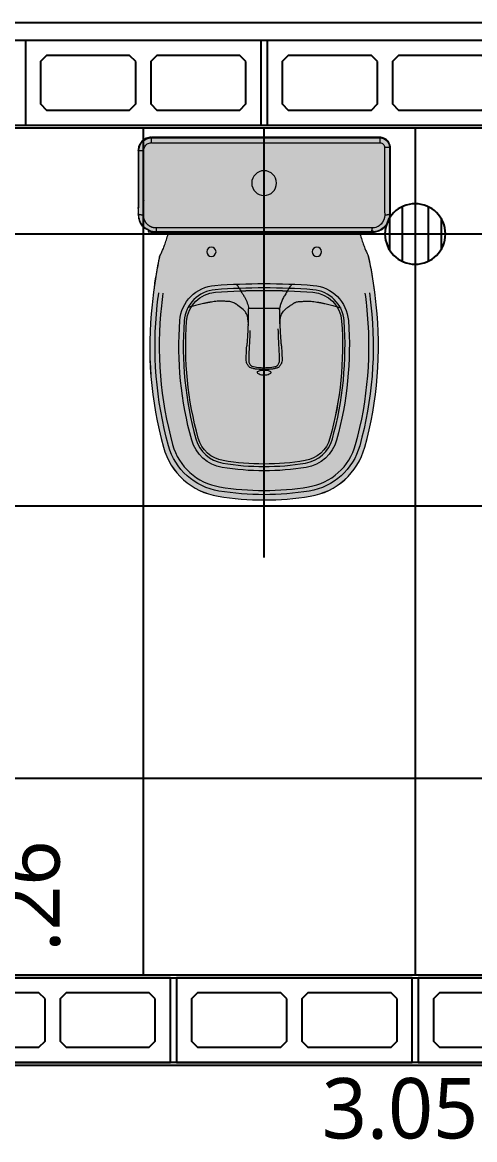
# Model space of a CAD drawing. Header units: millimetres. Extents: x -16.5 to 79.8, y -29.3 to 65.7.
# Drawn here: x 14.525 to 15.273, y -5.948 to -4.1 of the extents above; entities that cross this region are included whole.
import ezdxf

# ---------------------------------------------------------------- set-up
doc = ezdxf.new("R2010")
doc.units = ezdxf.units.MM
doc.header["$LTSCALE"] = 20
doc.linetypes.add('HIDDEN', pattern=[0.375, 0.25, -0.125])
for name, color, linetype in [('ARQ-STA - COTAS_ALVENARIA', 1, 'Continuous'), ('ARQ-STA - MOBILIÁRIO_GERAL', 251, 'Continuous'), ('ARQ-STA - PISOS_APARTAMENTOS - BANHEIROS', 8, 'Continuous'), ('ARQ-STA - REVESTIMENTOS', 4, 'Continuous'), ('ESTRUTURA - ARQ-STA - ALVENARIA_ESTRUTURAL', 5, 'Continuous'), ('ESTRUTURA - ARQ-STA - BLOCOS_ESTRUTURAIS', 250, 'Continuous'), ('HIDRÁULICA - ARQ-STA - HIDRÁULICA', 150, 'Continuous')]:
    doc.layers.add(name, color=color, linetype=linetype)
doc.styles.add('COTAS', font='segoeuil.ttf')

# ---------------------------------------------------------------- blocks, each defined once
blk = doc.blocks.new('MS - L1A - PRE - TOB - TIPO_1_AO_16 - MOBILIÁRIO - LAYOUT_GERAL')
at = {"layer": 'ARQ-STA - MOBILIÁRIO_GERAL'}
h = blk.add_hatch(color=255, dxfattribs=at)
h.dxf.hatch_style = 1
h.paths.add_polyline_path([(3335.310081600969, 1266.79398824152), (3335.310081600969, 1266.904505723197, 0.414213562370685), (3335.29333897806, 1266.921248346105), (3334.915321983288, 1266.921248346105, 0.4142135623729194), (3334.893316005736, 1266.899242368553), (3334.893316005736, 1266.79398824152, 0.4142135623705643), (3334.923023504779, 1266.764280742477), (3335.28037399792, 1266.764280742477, 0.4142145877919626)])
h = blk.add_hatch(color=255, dxfattribs=at)
h.dxf.hatch_style = 1
edge = h.paths.add_edge_path()
edge.add_arc((3335.101703318497, 1266.79298681211), 0.4717372149447774, 269.9994401031737, 279.29309063403196, ccw=False)
edge.add_arc((3335.101694288197, 1266.792986812112), 0.4717372149447807, 260.70690936758, 270.0005368961998, ccw=False)
edge.add_arc((3335.043713335226, 1266.43865030794), 0.1126882641086317, 555.4710019388212, 620.7069093678847, ccw=False)
edge.add_arc((3335.538531408628, 1266.57560584863), 0.6261098704822728, 533.7100300653772, 555.471001938502, ccw=False)
edge.add_arc((3336.793284271721, 1266.437302173285), 1.88846190302048, 533.0728252439857, 533.7100301665415, ccw=False)
edge.add_arc((3335.531213032989, 1266.590636960742), 0.6171101150880661, 527.5958409557097, 533.0728251430753, ccw=False)
edge.add_spline(control_points=[(3334.928508311649, 1266.723196053295), (3334.928501920469, 1266.723253874315), (3334.928602965978, 1266.723599241207), (3334.928761363414, 1266.723924004346)], knot_values=[0, 0, 0, 0, 1, 1, 1, 1], degree=3, periodic=0)
edge.add_spline(control_points=[(3334.928761363414, 1266.723924004346), (3334.929201520874, 1266.724896088644), (3334.929640900515, 1266.725788467179), (3334.930078472832, 1266.72660117746)], knot_values=[0, 0, 0, 0, 1, 1, 1, 1], degree=3, periodic=0)
edge.add_spline(control_points=[(3334.930078472832, 1266.72660117746), (3334.931667534921, 1266.729552568687), (3334.933285359865, 1266.733125188572), (3334.934963886293, 1266.737300693042)], knot_values=[0, 0, 0, 0, 1, 1, 1, 1], degree=3, periodic=0)
edge.add_spline(control_points=[(3334.934963886293, 1266.737300693042), (3334.935931646263, 1266.73970809397), (3334.936884354319, 1266.742273626916), (3334.938772665593, 1266.747707116548), (3334.939713520822, 1266.750594818939), (3334.94061607877, 1266.753544382924)], knot_values=[0, 0, 0, 0, 0.5, 0.5, 1, 1, 1, 1], degree=3, periodic=0)
edge.add_spline(control_points=[(3334.940625533905, 1266.753575286916), (3334.941717110607, 1266.757143355075), (3334.942808687311, 1266.760711423234), (3334.943900264013, 1266.764279491393)], knot_values=[1.001746161005237, 1.001746161005237, 1.001746161005237, 1.001746161005237, 1.606548568096997, 1.606548568096997, 1.606548568096997, 1.606548568096997], degree=3, periodic=0)
edge.add_line((3334.943900264013, 1266.764279491393), (3335.259497782047, 1266.764279491393))
edge.add_spline(control_points=[(3335.259497782047, 1266.764279491394), (3335.260587166646, 1266.760718110941), (3335.261676551245, 1266.757156730489), (3335.262765935844, 1266.753595350036)], knot_values=[-0.6063706789660464, -0.6063706789660464, -0.6063706789660464, -0.6063706789660464, -0.002879088823681, -0.002879088823681, -0.002879088823681, -0.002879088823681], degree=3, periodic=0)
edge.add_spline(control_points=[(3335.262781527935, 1266.753544382924), (3335.263684208504, 1266.750594418212), (3335.26460641584, 1266.747762815634), (3335.26649428753, 1266.742325850239), (3335.267465910312, 1266.739708218674), (3335.268433720411, 1266.737300693042)], knot_values=[0, 0, 0, 0, 0.5, 0.5, 1, 1, 1, 1], degree=3, periodic=0)
edge.add_spline(control_points=[(3335.268433720411, 1266.737300693042), (3335.270112246839, 1266.733125188572), (3335.271730071784, 1266.729552568687), (3335.273319133872, 1266.72660117746)], knot_values=[0, 0, 0, 0, 1, 1, 1, 1], degree=3, periodic=0)
edge.add_spline(control_points=[(3335.273319133872, 1266.72660117746), (3335.273756706189, 1266.725788467179), (3335.27419608583, 1266.724896088644), (3335.274636243291, 1266.723924004346)], knot_values=[0, 0, 0, 0, 1, 1, 1, 1], degree=3, periodic=0)
edge.add_spline(control_points=[(3335.274636243291, 1266.723924004346), (3335.274750929339, 1266.723688862906), (3335.274835629979, 1266.723444570161), (3335.274891795559, 1266.723182251081)], knot_values=[0, 0, 0, 0, 1, 1, 1, 1], degree=3, periodic=0)
edge.add_arc((3334.672411153249, 1266.590670002956), 0.6168812043350858, 366.9274214977744, 372.404380343789, ccw=False)
edge.add_arc((3333.410113335354, 1266.437302169923), 1.888461903020638, 366.2899699360847, 366.9274214999592, ccw=False)
edge.add_arc((3334.664866198077, 1266.575605848632), 0.626109870482274, 344.5289980612944, 366.2899699344303, ccw=False)
edge.add_arc((3335.159684271479, 1266.438650307939), 0.1126882641086316, 279.2930906340885, 344.5289980613802, ccw=False)
at = {"layer": 'ARQ-STA - MOBILIÁRIO_GERAL', "linetype": 'Continuous', "lineweight": 13}
blk.add_line((3334.915321983288, 1266.912128855838), (3335.29333897806, 1266.912128855838), dxfattribs=at)
at = {"layer": 'ARQ-STA - MOBILIÁRIO_GERAL', "linetype": 'Continuous', "lineweight": 18}
blk.add_line((3335.310082852051, 1266.904505723196), (3335.310082852051, 1266.793988241519), dxfattribs=at)
at = {"layer": 'ARQ-STA - MOBILIÁRIO_GERAL', "linetype": 'HIDDEN', "ltscale": 0.2}
blk.add_lwpolyline([(3335.101615398695, 1266.226249597188), (3335.101615398695, 1266.936249597186)], dxfattribs=at)
at = {"layer": 'ARQ-STA - MOBILIÁRIO_GERAL', "linetype": 'Continuous', "lineweight": 18}
for points in [[(3335.29333897806, 1266.921249597187), (3334.915321983288, 1266.921249597187, 0.4142135623730951), (3334.893314754654, 1266.899242368552), (3334.893314754654, 1266.793988241519)], [(3335.280374101925, 1266.764279491394, 0.4142135623730951), (3335.31008285205, 1266.793988241519), (3335.310081600969, 1266.793988241519)], [(3334.928508822326, 1266.723195940985, 0.02390797549779), (3334.918608647678, 1266.665073250557, 0.0027814143338565), (3334.916190626133, 1266.644202644183, 0.0952365286156103), (3334.935108264755, 1266.408590641674, 0.2925905448965451), (3335.025515891877, 1266.327441055072, 0.0405733418910875), (3335.101698708674, 1266.321249597187, 0.0405734424190451), (3335.177881714824, 1266.327441055072, 0.2925905448965451), (3335.268289341949, 1266.408590641674, 0.0952365267000971), (3335.287206981091, 1266.644202639457)], [(3335.287206981092, 1266.64420263945, 0.0027814143338564), (3335.28478895903, 1266.665073250523, 0.0239022915983787), (3335.274891795558, 1266.723182251085)]]:
    blk.add_lwpolyline(points, format="xyb", dxfattribs=at)
at = {"layer": 'ARQ-STA - MOBILIÁRIO_GERAL', "linetype": 'Continuous', "lineweight": 13}
for points in [[(3334.928761363412, 1266.723924004335, 0.0242183563770474), (3334.918697750671, 1266.665062424639, 0.0027814143338565), (3334.916279843533, 1266.644192805516, 0.09523652670009698), (3334.93519477067, 1266.408614584745, 0.2925905448965451), (3335.025530386471, 1266.327529635264)], [(3335.025530386474, 1266.327529635265, 0.0405733408206721), (3335.101698705795, 1266.321339355441, 0.0405734444004525), (3335.177867220232, 1266.327529635264, 0.2925905448965451), (3335.268202836034, 1266.408614584745, 0.0952365267000971), (3335.287117763171, 1266.644192805508, 0.0027814143338564), (3335.284699856038, 1266.665062424605, 0.0242183563770474), (3335.274636243292, 1266.723924004335)], [(3334.934315250797, 1266.663164915099, 0.0027814143338565), (3334.931917487656, 1266.642469164334, 0.09523652670009698), (3334.950357068621, 1266.41281119927, 0.2925905448965451), (3335.028070922164, 1266.343055501779, 0.0405735062568037), (3335.101698859666, 1266.337071705953, 0.0405734444004525), (3335.175326684536, 1266.343055501779, 0.2925905448965451), (3335.253040538083, 1266.41281119927, 0.0952365267000971), (3335.271480119048, 1266.642469164334, 0.0027814143338564), (3335.269082355908, 1266.663164915099)]]:
    blk.add_lwpolyline(points, format="xyb", dxfattribs=at)
at = {"layer": 'ARQ-STA - MOBILIÁRIO_GERAL', "linetype": 'Continuous', "lineweight": 13, "extrusion": (0, 0, -1)}
for points in [[(-3335.221527585092, 1266.420444107143, 0.2915781545572642), (-3335.171207197812, 1266.375204551142, 0.0412395772496219), (-3335.101698733296, 1266.369462542676, 0.0412394943903994), (-3335.032190408888, 1266.375204551142, 0.2915781545572642), (-3334.981870021611, 1266.420444107149, 0.0862795672423604), (-3334.962257405369, 1266.617985496498, 0.371727048332217), (-3335.020383015333, 1266.676160916737, 0.0370319895607314), (-3335.183014591377, 1266.676160916737, 0.371727048332217), (-3335.241140201335, 1266.617985496498, 0.0862795672423604)], [(-3335.169357278024, 1266.38632427107, 0.0412395772496219), (-3335.101698855322, 1266.380735092279, 0.0412396403847968), (-3335.034040328677, 1266.386324271071, 0.2915781545572642), (-3334.992730886625, 1266.423462713722, 0.0862795672423604), (-3334.97349978972, 1266.617161379629, 0.371727048332217), (-3335.021216761831, 1266.664919242427, 0.0370319895607314), (-3335.182180844884, 1266.664919242428, 0.371727048332217), (-3335.229897816983, 1266.617161379635, 0.0862795672423604), (-3335.210666720081, 1266.423462713728, 0.2915781545572642)]]:
    blk.add_lwpolyline(points, format="xyb", close=True, dxfattribs=at)
for points in [[(-3334.943580823384, 1266.41093567293, 0.0952365267000971), (-3334.924928803495, 1266.64323948393, 0.0027814143226319), (-3334.927335569264, 1266.664012938846)], [(-3335.27606203744, 1266.664012938846, 0.0027814143226319), (-3335.278468803207, 1266.643239483937, 0.09523652670009698), (-3335.25981678332, 1266.41093567293, 0.2925905448965451), (-3335.176462085845, 1266.336116772612, 0.0405734444004525), (-3335.101698790894, 1266.330040696169, 0.0405734309405469), (-3335.026935520863, 1266.336116772613, 0.2925905448965451), (-3334.943580823383, 1266.41093567293)]]:
    blk.add_lwpolyline(points, format="xyb", dxfattribs=at)
at = {"layer": 'ARQ-STA - MOBILIÁRIO_GERAL', "linetype": 'Continuous', "lineweight": 13}
blk.add_lwpolyline([(3335.101698810669, 1266.37661125231, 0.0412395772496219), (3335.1700340347, 1266.382256340825, 0.2915781545572642), (3335.214639953359, 1266.422358416034, 0.0862795672423604), (3335.23401062159, 1266.617462866532, 0.371727048332217), (3335.182485854589, 1266.669031787279, 0.0370319895607314), (3335.020911752121, 1266.669031787279, 0.371727048332217), (3334.969386985114, 1266.617462866537, 0.0862795672423604), (3334.988757653344, 1266.422358416041, 0.2915781545572642), (3335.033363572004, 1266.382256340825, 0.0412395860639482)], format="xyb", close=True, dxfattribs=at)
at = {"layer": 'ARQ-STA - MOBILIÁRIO_GERAL', "linetype": 'Continuous', "lineweight": 18, "extrusion": (0, 0, -1)}
blk.add_lwpolyline([(-3335.021218842145, 1266.664891192972, 0.0370319895607314), (-3335.182178764565, 1266.664891192972, 0.371727048332217), (-3335.229869760887, 1266.617159389778, 0.0862795967673794), (-3335.210639620792, 1266.423470245542, 0.2915781545572642), (-3335.169352662231, 1266.386352016234, 0.0412395776140385), (-3335.101698855011, 1266.380763218773, 0.0412396403847968), (-3335.034044944473, 1266.386352016234, 0.2915781545572642), (-3334.992757985911, 1266.423470245542, 0.0862795672423604), (-3334.973527840948, 1266.61715932335, 0.371727048332217)], format="xyb", close=True, dxfattribs=at)
at = {"layer": 'ARQ-STA - MOBILIÁRIO_GERAL', "linetype": 'Continuous', "lineweight": 18, "ltscale": 5, "extrusion": (0, 0, -1)}
for centre, radius in [((-3335.101698803351, 1266.84533171812), 0.020537390640592), ((-3335.014414893129, 1266.731730025585), 0.007701521490222), ((-3335.188982713574, 1266.731730025585), 0.007701521490222)]:
    blk.add_circle(centre, radius, dxfattribs=at)
at = {"layer": 'ARQ-STA - MOBILIÁRIO_GERAL', "linetype": 'Continuous', "lineweight": 13}
for points, weights, degree, knots in [([(3334.923023504779, 1266.771141113098), (3334.917400206012, 1266.771141113098), (3334.911944485038, 1266.773559386914), (3334.906253734166, 1266.779493301912), (3334.904756341828, 1266.781837547532), (3334.902746181703, 1266.78692880627), (3334.902240339121, 1266.789628962247), (3334.902259213283, 1266.792383319204), (3334.902500328546, 1266.827569915644), (3334.902622428442, 1266.863354599132), (3334.902623784998, 1266.899233339185), (3334.902623912765, 1266.902612573306), (3334.903979129372, 1266.905934477819), (3334.908644975406, 1266.910705844666), (3334.911941271964, 1266.912128855838), (3334.915321983288, 1266.912128855838), (3334.915321983288, 1266.915168685927), (3334.915321983288, 1266.918208516016), (3334.915321983288, 1266.921248346105), (3334.902431180091, 1266.921248346104), (3334.893316005736, 1266.912133171748), (3334.893316005736, 1266.899242368552), (3334.89368194818, 1266.899242368552), (3334.894047890625, 1266.899242368552), (3334.89441383307, 1266.899242368552), (3334.894577180315, 1266.899237221388), (3334.897943728864, 1266.899233518826), (3334.902623786137, 1266.899233339184)], [1, 1, 1, 1, 1, 1, 1, 1, 1, 1, 1, 1, 1, 1, 1, 1, 1, 1, 1, 0.8047378541243649, 0.8047378541243649, 0.9999999999999998, 1, 1, 1, 0.8128936057662633, 0.8128936057662633, 0.9999999999999998], 3, [0, 0, 0, 0, 0.5, 0.5, 0.75, 0.75, 1, 1, 1, 2, 2, 2, 2.5, 2.5, 3, 3, 3, 4, 4, 4, 5.570796326794897, 5.570796326794897, 5.570796326794897, 6.570796326794897, 6.570796326794897, 6.570796326794897, 8.106684317153693, 8.106684317153693, 8.106684317153693, 8.106684317153693]), ([(3335.300774512465, 1266.904576498306), (3335.308707613437, 1266.904574111671), (3335.308984464392, 1266.904505723196), (3335.30953303268, 1266.904505723196), (3335.310081600968, 1266.904505723196), (3335.310081600971, 1266.921248346105), (3335.29333897806, 1266.921248346105), (3335.29333897806, 1266.921248971646), (3335.29333897806, 1266.921249597187), (3335.310082852052, 1266.921249597187), (3335.310082852051, 1266.904505723196), (3335.31008222651, 1266.904505723196), (3335.310081600969, 1266.904505723196), (3335.310081600969, 1266.849246982358), (3335.310081600969, 1266.793988241519)], [1, 0.7193393501921655, 1, 1, 1, 0.7071067811865476, 1, 1, 1, 0.7071067811865476, 1, 1, 1, 1, 1], 2, [0, 0, 0, 1.535891037777209, 1.535891037777209, 2.53589103777721, 2.53589103777721, 4.106687364572107, 4.106687364572107, 5.106687364572107, 5.106687364572107, 6.677483691367002, 6.677483691367002, 7.677483691367002, 7.677483691367002, 8.677483691367003, 8.677483691367003, 8.677483691367003]), ([(3334.893314754654, 1266.899242368552), (3334.893315380194, 1266.899242368552), (3334.893316005736, 1266.899242368552), (3334.893316005736, 1266.846615305036), (3334.893316005736, 1266.793988241519), (3334.893315380194, 1266.793988241519), (3334.893314754654, 1266.793988241519), (3334.893314754655, 1266.764279491394), (3334.923023504779, 1266.764279491394), (3335.101698803353, 1266.764279491394), (3335.280374101926, 1266.764279491394), (3335.280374101925, 1266.764280116935), (3335.280374101925, 1266.764280742476), (3335.310081600971, 1266.764280742476), (3335.310081600969, 1266.793988241519), (3335.309714973158, 1266.793988241519), (3335.309348345349, 1266.793988241519), (3335.309076642899, 1266.792436432954), (3335.301138393422, 1266.792383319204)], [1, 1, 1, 1, 1, 1, 1, 0.7071067811865476, 1, 1, 1, 1, 1, 0.7071067811865476, 1, 1, 1, 0.7191060416290957, 1], 2, [0, 0, 0, 1, 1, 2, 2, 3, 3, 4.570796326794897, 4.570796326794897, 5.570796326794897, 5.570796326794897, 6.570796326794897, 6.570796326794897, 8.141592653589793, 8.141592653589793, 9.141592653589793, 9.141592653589793, 10.67815529589479, 10.67815529589479, 10.67815529589479]), ([(3334.902259213283, 1266.792383319204), (3334.894320963807, 1266.792436432954), (3334.894049261356, 1266.793988241519), (3334.893682633546, 1266.793988241519), (3334.893316005736, 1266.793988241519), (3334.893316005737, 1266.764280742476), (3334.923023504779, 1266.764280742476), (3335.101698803353, 1266.764280742476), (3335.280374101926, 1266.764280742476), (3335.280374101925, 1266.767710927787), (3335.280374101925, 1266.771141113098)], [1, 0.7191060416290981, 1, 1, 1, 0.7071067811865476, 1, 1, 1, 1, 1], 2, [0, 0, 0, 1.536562642304994, 1.536562642304994, 2.536562642304994, 2.536562642304994, 4.10735896909989, 4.10735896909989, 5.10735896909989, 5.10735896909989, 6.10735896909989, 6.10735896909989, 6.10735896909989])]:
    blk.add_rational_spline(points, weights, degree=degree, knots=knots, dxfattribs=at)
for points, knots in [([(3334.894413833071, 1266.899242368552), (3334.894412476514, 1266.863899497722), (3334.894290376515, 1266.828649282311), (3334.894049261356, 1266.793988241519), (3334.894030196239, 1266.790163945319), (3334.894760085589, 1266.786415804738), (3334.897626027391, 1266.779382421624), (3334.899753096039, 1266.776159722303), (3334.905083152094, 1266.770765193302), (3334.908314923365, 1266.768578749914), (3334.915323916746, 1266.765638236932), (3334.919159042303, 1266.764853353309), (3334.923023504779, 1266.764853353309), (3335.042140370495, 1266.764853353309), (3335.161257236211, 1266.764853353309), (3335.280374101926, 1266.764853353309), (3335.284236783814, 1266.764853353309), (3335.288032040742, 1266.765624264211), (3335.295079324406, 1266.768573862462), (3335.298303504673, 1266.770757647689), (3335.303628768108, 1266.776140270235), (3335.305769245208, 1266.779385218653), (3335.308621226294, 1266.786367345534), (3335.309367401829, 1266.790165677576), (3335.309348345349, 1266.793988241519), (3335.309095221258, 1266.830375602948), (3335.30897330167, 1266.86740392925), (3335.308984464392, 1266.904505723196), (3335.308985055323, 1266.908638462066), (3335.307291334287, 1266.912679926601), (3335.301522900817, 1266.918454351453), (3335.297471766695, 1266.920155231983), (3335.29333897806, 1266.920155231983), (3335.167333313136, 1266.920155231983), (3335.041327648212, 1266.920155231983), (3334.915321983288, 1266.920155231983), (3334.912560642133, 1266.920155231983), (3334.909851015161, 1266.919611726662), (3334.904789103599, 1266.917514270776), (3334.902470588462, 1266.915962055761), (3334.896685416097, 1266.910178972192), (3334.89441396181, 1266.904765010688), (3334.894413833071, 1266.899242368552)], [0, 0, 0, 0, 1, 1, 1, 1.25, 1.25, 1.5, 1.5, 1.75, 1.75, 2, 2, 2, 3, 3, 3, 3.25, 3.25, 3.5, 3.5, 3.75, 3.75, 4, 4, 4, 5, 5, 5, 5.5, 5.5, 6, 6, 6, 7, 7, 7, 7.25, 7.25, 7.5, 7.5, 8, 8, 8, 8]), ([(3334.915321983288, 1266.921249597187), (3334.915321983288, 1266.92124918016), (3334.915321983288, 1266.921248763132), (3334.915321983288, 1266.921248346105), (3335.041327648213, 1266.921248346105), (3335.167333313137, 1266.921248346105), (3335.293338978061, 1266.921248346105), (3335.29333897806, 1266.918208516016), (3335.29333897806, 1266.915168685927), (3335.29333897806, 1266.912128855838), (3335.295318815214, 1266.912128855838), (3335.29725363541, 1266.911293149597), (3335.299985001002, 1266.908495682096), (3335.300775098961, 1266.906555405199), (3335.300774512465, 1266.904576498306), (3335.300763349746, 1266.866912166019), (3335.30088526922, 1266.829322412228), (3335.301138393422, 1266.792383319204), (3335.301176128086, 1266.78687659852), (3335.299025969705, 1266.781450489132), (3335.29334275308, 1266.775532437788), (3335.291031035109, 1266.773914843432), (3335.28594271786, 1266.771720791907), (3335.283184615606, 1266.771141113098), (3335.280374101925, 1266.771141113098), (3335.161257236209, 1266.771141113098), (3335.042140370493, 1266.771141113098), (3334.923023504778, 1266.771141113098), (3334.923023504779, 1266.768854322891), (3334.923023504779, 1266.766567532684), (3334.923023504779, 1266.764280742477), (3334.923023504779, 1266.764280325449), (3334.923023504779, 1266.764279908421), (3334.923023504779, 1266.764279491394)], [0, 0, 0, 0, 1, 1, 1, 2, 2, 2, 3, 3, 3, 3.5, 3.5, 4, 4, 4, 5, 5, 5, 5.5, 5.5, 5.75, 5.75, 6, 6, 6, 7, 7, 7, 8, 8, 8, 9, 9, 9, 9]), ([(3335.055688942268, 1266.677477509157), (3335.05609784479, 1266.677120787002), (3335.056493609403, 1266.676756882678), (3335.058408136705, 1266.674884838158), (3335.059585723609, 1266.673251192788), (3335.061189160091, 1266.670625416173), (3335.061724665071, 1266.669702085718), (3335.062775867846, 1266.667803743257), (3335.063267904959, 1266.666830027234), (3335.0647368737, 1266.664107433758), (3335.065768950459, 1266.66250876595), (3335.067918821493, 1266.65935968651), (3335.068859436222, 1266.657775797448), (3335.071431657159, 1266.653141239038), (3335.072738461238, 1266.650049780776), (3335.074775562438, 1266.644028876536), (3335.075502507213, 1266.641102885902), (3335.07610375428, 1266.638281125128)], [0, 0, 0, 0, 0.0300813725927179, 0.0300813725927179, 0.1513212010186285, 0.1513212010186285, 0.2119411152315834, 0.2119411152315834, 0.2725610294445384, 0.2725610294445384, 0.3938008578704482, 0.3938008578704482, 0.5150406862963585, 0.5150406862963585, 0.7575203431481791, 0.7575203431481791, 1, 1, 1, 1]), ([(3335.147244640463, 1266.677053173846), (3335.146667119066, 1266.676530947138), (3335.145145333112, 1266.675040658848), (3335.143172665903, 1266.672320189525), (3335.141436215496, 1266.669293426723), (3335.140133079327, 1266.666912528567), (3335.138968745595, 1266.664620479345), (3335.137402532749, 1266.662125426201), (3335.135314105468, 1266.659100860741), (3335.131846513853, 1266.653133560163), (3335.129193199717, 1266.646297678474), (3335.127760092271, 1266.640507493411), (3335.127341919535, 1266.638491014842), (3335.127298269234, 1266.638280527915)], [0, 0, 0, 0, 0.0493741484730568, 0.1366286326825917, 0.226040233282053, 0.2840870632533825, 0.3142684360520953, 0.392971572039478, 0.4686379639160901, 0.5426178418155424, 0.8367972070075976, 0.9829643344891612, 1, 1, 1, 1]), ([(3335.075176788421, 1266.61517763565), (3335.075180109544, 1266.615353430533), (3335.075182124359, 1266.615530659811), (3335.075187185652, 1266.617088599396), (3335.075106269194, 1266.618560669731), (3335.074779998082, 1266.621531890376), (3335.074541443226, 1266.623058807718), (3335.073810951586, 1266.626145404266), (3335.073299362855, 1266.627609668506), (3335.071309941479, 1266.631721492542), (3335.069386693327, 1266.63410981985), (3335.064485550067, 1266.638703682398), (3335.061498095683, 1266.640916030691), (3335.056438635388, 1266.644299540601), (3335.054663010413, 1266.645452483255), (3335.051857419535, 1266.6471644273), (3335.050888334695, 1266.647687365274), (3335.0488424622, 1266.648496860667), (3335.0477749152, 1266.648814217382), (3335.045566447341, 1266.649308892128), (3335.044411610046, 1266.649491713176), (3335.042190121885, 1266.649678677546), (3335.041109561627, 1266.649696645993), (3335.037823155904, 1266.649800221605), (3335.035602592603, 1266.65005663263), (3335.031057607171, 1266.650196129339), (3335.028843094486, 1266.650096662982), (3335.023156489312, 1266.649920500714), (3335.020121700521, 1266.64965747574), (3335.015322349867, 1266.64889140214), (3335.013717702981, 1266.648568903659), (3335.011568250749, 1266.648092159851), (3335.011111116969, 1266.647994770163), (3335.010013153631, 1266.647825904194), (3335.009269173573, 1266.647769119156), (3335.008145253441, 1266.647618629525), (3335.007730852876, 1266.647528724268), (3335.006999445112, 1266.647338751997), (3335.006616939866, 1266.647245783175), (3335.005446296841, 1266.646968357736), (3335.00461744459, 1266.64678811108), (3335.003010782332, 1266.646423991139), (3335.002243400611, 1266.646239203111), (3334.999946147682, 1266.645688996282), (3334.998456817457, 1266.645323330006), (3334.991123231887, 1266.643513046022), (3334.985502581363, 1266.64212317231), (3334.979678875257, 1266.640684739187), (3334.97903195222, 1266.640527577455), (3334.977836182676, 1266.640208806282), (3334.977293881828, 1266.640046669508), (3334.976139423217, 1266.639680549292), (3334.975547502469, 1266.639476260845), (3334.974990105077, 1266.639274348313)], [0, 0, 0, 0, 0.0072241197171463, 0.0072241197171463, 0.0629507310376068, 0.0629507310376068, 0.1186773423580672, 0.1186773423580672, 0.1744039536785277, 0.1744039536785277, 0.2858571763194488, 0.2858571763194488, 0.3973103989603697, 0.3973103989603697, 0.4530370102808307, 0.4530370102808307, 0.4809003159410611, 0.4809003159410611, 0.5087636216012916, 0.5087636216012916, 0.5366269272615222, 0.5366269272615222, 0.5644902329217527, 0.5644902329217527, 0.6202168442422139, 0.6202168442422139, 0.6759434555626748, 0.6759434555626748, 0.7316700668831359, 0.7316700668831359, 0.7595333725433664, 0.7595333725433664, 0.7664991989584243, 0.7664991989584243, 0.7734650253734817, 0.7734650253734817, 0.7804308517885394, 0.7804308517885394, 0.7873966782035968, 0.7873966782035968, 0.8013283310337121, 0.8013283310337121, 0.8152599838638279, 0.8152599838638279, 0.8431232895240581, 0.8431232895240581, 0.9545765121649799, 0.9545765121649799, 0.9685081649950952, 0.9685081649950952, 0.9824398178252104, 0.9824398178252104, 1, 1, 1, 1]), ([(3335.076099305461, 1266.638280468094), (3335.093158356656, 1266.63896833104), (3335.110239329681, 1266.63896832643), (3335.127298257168, 1266.638280469871), (3335.127278894226, 1266.637845886771), (3335.127267738498, 1266.637622365611), (3335.127265570267, 1266.637622277039)], [0, 0, 0, 0, 1, 1, 1, 2, 2, 2, 2]), ([(3335.128220305978, 1266.615191954016), (3335.128206788438, 1266.61595837534), (3335.128244964621, 1266.618358283129), (3335.128580252315, 1266.621488190259), (3335.12919929975, 1266.624624593459), (3335.12992940897, 1266.6272275134), (3335.131776044457, 1266.63135022619), (3335.135461370124, 1266.635764980478), (3335.140280914575, 1266.639694330646), (3335.143901811855, 1266.642263088124), (3335.146562547123, 1266.644039968369), (3335.149004140126, 1266.645586550457), (3335.151002445406, 1266.64686834224), (3335.152793755352, 1266.647822993187), (3335.154552541216, 1266.648495773591), (3335.15697311905, 1266.649174032641), (3335.159466160467, 1266.649570800731), (3335.161725285184, 1266.64968879477), (3335.163911236412, 1266.649736217295), (3335.166664763433, 1266.649889699484), (3335.170035045955, 1266.650183662652), (3335.173614743342, 1266.650128841919), (3335.179066584874, 1266.649985442137), (3335.185069321126, 1266.649516648971), (3335.190232713413, 1266.648435300109), (3335.192661001886, 1266.647920145686), (3335.193762032262, 1266.647791623818), (3335.194832608896, 1266.647696051101), (3335.195974350517, 1266.647459764113), (3335.197601555745, 1266.647034748858), (3335.199573967491, 1266.646619538826), (3335.202669509225, 1266.645875697125), (3335.208015934524, 1266.644571770142), (3335.215173609647, 1266.642788827101), (3335.22180699395, 1266.641165745741), (3335.226103684678, 1266.640084048122), (3335.227884329292, 1266.639466122698), (3335.228511138117, 1266.639237238038)], [0, 0, 0, 0, 0.0308748563753068, 0.0950145360662665, 0.1189736188212156, 0.1432480369879435, 0.1922994016186771, 0.2894025101623773, 0.3531915680911605, 0.3879810529048384, 0.4158909717169048, 0.4389835707881283, 0.4621127390679551, 0.4741173725767004, 0.488267315054465, 0.5078277946310729, 0.5340036188580604, 0.5462660642014412, 0.558162277067583, 0.5816563879928561, 0.6048229871551217, 0.6277682344537542, 0.6527758717492351, 0.7102196462095614, 0.7411451644012366, 0.7501493062243251, 0.7558338667642253, 0.7617366028550894, 0.7702687797716613, 0.7775586220127836, 0.7931442179565006, 0.8084353959857299, 0.8384028748744141, 0.900157623409292, 0.9574676427197221, 0.9849178573934558, 1, 1, 1, 1]), ([(3335.078155916663, 1266.601581543715), (3335.07794877042, 1266.594721017165), (3335.077673304905, 1266.587876727739), (3335.077035982723, 1266.574218436431), (3335.076634239266, 1266.567402550649), (3335.076250570417, 1266.558913448126), (3335.076181843692, 1266.557216917781), (3335.076105420756, 1266.55382461552), (3335.076069827184, 1266.55211903476), (3335.076614842807, 1266.548800929476), (3335.077267565623, 1266.547193043184), (3335.078553125539, 1266.545011853824), (3335.078977496222, 1266.54427185403), (3335.079849115056, 1266.543324323401), (3335.080250711111, 1266.543161690382), (3335.081019703213, 1266.542809970464), (3335.081413146516, 1266.542659739481), (3335.084991905723, 1266.541415850085), (3335.088343196657, 1266.54090202412), (3335.094995327696, 1266.54024341745), (3335.098339601569, 1266.540095127335), (3335.101698803351, 1266.540095128243), (3335.105175287451, 1266.540095127303), (3335.108635785552, 1266.540253926225), (3335.113797088054, 1266.540784852597), (3335.115513514905, 1266.541001661843), (3335.118919705941, 1266.541700514598), (3335.12062777617, 1266.542121831241), (3335.122653553241, 1266.54292820664), (3335.123057170271, 1266.543108196316), (3335.123804368509, 1266.543555027516), (3335.124082883447, 1266.543914901414), (3335.124845629881, 1266.544989715054), (3335.125295884859, 1266.545738317845), (3335.126525652201, 1266.54805133433), (3335.127034097521, 1266.549773054359), (3335.127338633344, 1266.553243424767), (3335.12727451826, 1266.555008832788), (3335.127165483456, 1266.558519994112), (3335.127088386733, 1266.560276390096), (3335.126665245018, 1266.569065489858), (3335.126262376234, 1266.576123002876), (3335.125626987937, 1266.590264953279), (3335.125350095469, 1266.597351919427), (3335.125159763039, 1266.604456850755)], [0, 0, 0, 0, 0.2500000000000061, 0.2500000000000061, 0.5000000000000123, 0.5000000000000123, 0.5625000000000128, 0.5625000000000128, 0.6250000000000133, 0.6250000000000133, 0.6875000000000138, 0.6875000000000138, 0.7187500000000141, 0.7187500000000141, 0.7343750000000135, 0.7343750000000135, 0.750000000000013, 0.750000000000013, 0.8750000000000063, 0.8750000000000063, 1, 1, 1, 1.125000000000003, 1.125000000000003, 1.187500000000005, 1.187500000000005, 1.250000000000007, 1.250000000000007, 1.265625000000008, 1.265625000000008, 1.28125000000001, 1.28125000000001, 1.31250000000001, 1.31250000000001, 1.375000000000009, 1.375000000000009, 1.437500000000008, 1.437500000000008, 1.500000000000007, 1.500000000000007, 1.750000000000003, 1.750000000000003, 2, 2, 2, 2])]:
    blk.add_open_spline(points, degree=3, knots=knots, dxfattribs=at)
at = {"layer": 'ARQ-STA - MOBILIÁRIO_GERAL', "linetype": 'Continuous', "lineweight": 18}
for points, knots in [([(3334.928456458829, 1266.722896106043), (3334.928501920468, 1266.723253874314), (3334.928602965977, 1266.723599241208), (3334.928761363414, 1266.723924004346), (3334.929201520874, 1266.724896088643), (3334.929640900515, 1266.725788467179), (3334.930078472832, 1266.72660117746), (3334.93166753492, 1266.729552568688), (3334.933285359865, 1266.733125188572), (3334.934963886293, 1266.737300693042), (3334.935931646263, 1266.739708093971), (3334.936884354319, 1266.742273626915), (3334.938772665591, 1266.747707116548), (3334.939713520821, 1266.750594818939), (3334.940616078769, 1266.753544382925), (3334.940619230792, 1266.753554683752), (3334.940622382348, 1266.753564985333), (3334.940625533905, 1266.753575286916), (3334.941717110607, 1266.757143355075), (3334.94280868731, 1266.760711423234), (3334.943900264013, 1266.764279491394)], [0, 0, 0, 0, 1, 1, 1, 2, 2, 2, 3, 3, 3, 3.5, 3.5, 4, 4, 4, 4.001746161005238, 4.001746161005238, 4.001746161005238, 4.606548568096997, 4.606548568096997, 4.606548568096997, 4.606548568096997]), ([(3335.259497782047, 1266.764279491394), (3335.260587166646, 1266.760718110942), (3335.261676551245, 1266.757156730489), (3335.262765935844, 1266.753595350036), (3335.262771132992, 1266.753578359691), (3335.26277633014, 1266.753561369346), (3335.262781527935, 1266.753544382925), (3335.263684208504, 1266.750594418212), (3335.26460641584, 1266.747762815634), (3335.26649428753, 1266.742325850239), (3335.267465910312, 1266.739708218673), (3335.268433720411, 1266.737300693042), (3335.270112246838, 1266.733125188572), (3335.271730071784, 1266.729552568688), (3335.273319133872, 1266.72660117746), (3335.273756706189, 1266.725788467179), (3335.27419608583, 1266.724896088643), (3335.274636243291, 1266.723924004346), (3335.274750929339, 1266.723688862907), (3335.274835629979, 1266.723444570161), (3335.274890968909, 1266.723192667707)], [0, 0, 0, 0, 0.6034915901423654, 0.6034915901423654, 0.6034915901423654, 0.6063706789660464, 0.6063706789660464, 0.6063706789660464, 1.106370678966046, 1.106370678966046, 1.606370678966046, 1.606370678966046, 1.606370678966046, 2.606370678966046, 2.606370678966046, 2.606370678966046, 3.606370678966047, 3.606370678966047, 3.606370678966047, 4.606370678966046, 4.606370678966046, 4.606370678966046, 4.606370678966046]), ([(3335.127263342088, 1266.637566932266), (3335.124801235397, 1266.637687276495), (3335.117648220932, 1266.637982744122), (3335.105063682632, 1266.638146479183), (3335.090480187436, 1266.638082286492), (3335.080596923912, 1266.637790481046), (3335.07613640025, 1266.637613952036)], [0, 0, 0, 0, 0.1445843187185402, 0.4199701349246597, 0.7381800737243996, 1, 1, 1, 1]), ([(3335.075161804154, 1266.614912186761), (3335.075151188909, 1266.614327064849), (3335.075093924596, 1266.611540335825), (3335.07492388051, 1266.606887815854), (3335.074669837743, 1266.601253591585), (3335.074392534754, 1266.596129435485), (3335.074122895916, 1266.591586057626), (3335.073871329045, 1266.587711766904), (3335.073682329391, 1266.584957540648), (3335.073533251524, 1266.582869959519), (3335.073422395746, 1266.581417713917), (3335.073308207072, 1266.580063046947), (3335.073179189859, 1266.57863311098), (3335.073064367659, 1266.57732815593), (3335.073009844367, 1266.576596069128), (3335.072992849346, 1266.576316176905)], [0, 0, 0, 0, 0.0335517578892544, 0.1598579815309899, 0.2675099337042585, 0.3581250669143763, 0.4561294398730638, 0.5307778972070968, 0.584152108252275, 0.6164300165000371, 0.6566072217776601, 0.7079806686573882, 0.7717415957606204, 0.8778303079125134, 1, 1, 1, 1]), ([(3335.130404762432, 1266.576316075741), (3335.130387769758, 1266.576595933688), (3335.130333251395, 1266.577327956684), (3335.130218437211, 1266.578632827652), (3335.130089425178, 1266.580062710004), (3335.129975238503, 1266.581417347605), (3335.129864382409, 1266.582869586274), (3335.129715302473, 1266.584957182994), (3335.129526299601, 1266.587711439346), (3335.129274727905, 1266.591585781609), (3335.129005084615, 1266.596129210451), (3335.128727777533, 1266.601253419663), (3335.12847373056, 1266.606887699009), (3335.128303683648, 1266.611540277326), (3335.128246418424, 1266.61432704656), (3335.128235802861, 1266.614912187349)], [0, 0, 0, 0, 0.1221662744662276, 0.2282535527564521, 0.2920136354007341, 0.3433864834507676, 0.383563455611025, 0.4158416137936206, 0.4692167334915876, 0.543866097551242, 0.641871422804574, 0.7324873075929657, 0.8401400842483111, 0.9664472388171376, 1, 1, 1, 1]), ([(3335.130413393466, 1266.576298230625), (3335.130704460727, 1266.57076840331), (3335.131020047339, 1266.565248219801), (3335.131317397356, 1266.55787303688), (3335.131392886569, 1266.556010115567), (3335.131356076304, 1266.55270084758), (3335.131254619331, 1266.55126961521), (3335.130965015327, 1266.549865626856), (3335.130878619126, 1266.549446781666), (3335.130775478349, 1266.54903036158), (3335.130119251088, 1266.546817282621), (3335.129206669949, 1266.545128330744), (3335.127662066958, 1266.542784275191), (3335.127111265998, 1266.541985570808), (3335.125671686592, 1266.540764593794), (3335.124803762727, 1266.540356328272), (3335.122177333794, 1266.539286230302), (3335.120337649157, 1266.538815815261), (3335.116655114872, 1266.538019730388), (3335.114799837042, 1266.537756590288), (3335.109214478614, 1266.537145231609), (3335.105464247617, 1266.536961014324), (3335.101698800919, 1266.536961015384), (3335.097933354422, 1266.536961014483), (3335.09418312366, 1266.537145231923), (3335.08859776556, 1266.537756590823), (3335.086742487849, 1266.538019731083), (3335.083059953795, 1266.538815816237), (3335.081220269288, 1266.539286231318), (3335.078593840695, 1266.540356329838), (3335.077725916933, 1266.54076459538), (3335.076286338536, 1266.54198557376), (3335.075735537784, 1266.54278427795), (3335.07419093519, 1266.54512833356), (3335.073278354361, 1266.546817285572), (3335.072624395703, 1266.5490227154), (3335.072522809416, 1266.549431379407), (3335.072437402616, 1266.549842388003), (3335.07214410929, 1266.55125382365), (3335.072041618654, 1266.552692905426), (3335.072004720222, 1266.556010118199), (3335.072080209433, 1266.55787303939), (3335.072377559476, 1266.565248221408), (3335.072693146028, 1266.570768404115), (3335.07298421324, 1266.576298230625)], [0, 0, 0, 0, 0.6254878711390255, 0.6254878711390255, 0.8370499729583913, 0.8370499729583913, 1, 1, 1, 1.036883628944676, 1.036883628944676, 1.197403024120566, 1.197403024120566, 1.277662721708509, 1.277662721708509, 1.357922419296451, 1.357922419296451, 1.518441814472338, 1.518441814472338, 1.678961209648225, 1.678961209648225, 2, 2, 2, 2.321257979923887, 2.321257979923887, 2.481886969885831, 2.481886969885831, 2.642515959847775, 2.642515959847775, 2.722830454828747, 2.722830454828747, 2.803144949809719, 2.803144949809719, 2.963773939771662, 2.963773939771662, 3, 3, 3, 3.163701980595578, 3.163701980595578, 3.37507404271174, 3.37507404271174, 4, 4, 4, 4]), ([(3335.101697581666, 1266.535974688707), (3335.104945854164, 1266.535974774226), (3335.108051543405, 1266.535632463818), (3335.11208777254, 1266.534309323947), (3335.113050934039, 1266.533332324004), (3335.112932557265, 1266.531191192884), (3335.111912237624, 1266.530049229583), (3335.108945558899, 1266.528633487321), (3335.107721854064, 1266.528223467906), (3335.104899118672, 1266.527644461737), (3335.103300240843, 1266.527482139617), (3335.101698810083, 1266.527482139491), (3335.100093742072, 1266.527482139618), (3335.098493522298, 1266.527644840325), (3335.095663584433, 1266.528226607759), (3335.094435717759, 1266.528640097339), (3335.09148720723, 1266.530050736859), (3335.090454324496, 1266.531217477746), (3335.090355851575, 1266.533336423951), (3335.091325147793, 1266.534316040353), (3335.094341587152, 1266.535302327267), (3335.095615204533, 1266.535556183095), (3335.0984791659, 1266.535890040878), (3335.100093045575, 1266.535974688205), (3335.101698800123, 1266.535974688723)], [0, 0, 0, 0, 0.25, 0.25, 0.5000000000000001, 0.5000000000000001, 0.7500000000000002, 0.7500000000000002, 0.8750000000000001, 0.8750000000000001, 1, 1, 1, 1.125000000000001, 1.125000000000001, 1.250000000000002, 1.250000000000002, 1.500000000000001, 1.500000000000001, 1.75, 1.75, 1.875, 1.875, 2, 2, 2, 2])]:
    blk.add_open_spline(points, degree=3, knots=knots, dxfattribs=at)
for points, weights, knots in [([(3335.075267706367, 1266.61085237087), (3335.075767422488, 1266.611630000511), (3335.076027065051, 1266.612508210946), (3335.076027065051, 1266.613420812315), (3335.076027065051, 1266.614781171134), (3335.076027065051, 1266.616141840451), (3335.076027065051, 1266.61942436547), (3335.076027065051, 1266.621462569927), (3335.076027065051, 1266.626061491627), (3335.076027065051, 1266.628651789498), (3335.076027065051, 1266.633360725945), (3335.076027065051, 1266.635491501434), (3335.076027065051, 1266.63761804555)], [1, 0.9748769938818652, 0.9748769938818652, 1, 1, 1, 1, 1, 1, 1, 1, 1, 1], [0, 0, 0, 0, 0.5508074359274728, 0.5508074359274728, 0.5508074359274728, 0.8116293650252897, 0.8116293650252897, 1.072451294123106, 1.072451294123106, 1.333273223220923, 1.333273223220923, 1.550807435927472, 1.550807435927472, 1.550807435927472, 1.550807435927472]), ([(3335.127370541652, 1266.637590635835), (3335.127370541652, 1266.635471939532), (3335.127370541652, 1266.633349078792), (3335.127370541652, 1266.628646787538), (3335.127370541652, 1266.626055410167), (3335.127370541652, 1266.621456944809), (3335.127370541652, 1266.619420518628), (3335.127370541652, 1266.616140429651), (3335.127370541652, 1266.61478044476), (3335.127370541652, 1266.613420812315), (3335.127370541652, 1266.612508210946), (3335.127630184216, 1266.611630000511), (3335.128129900336, 1266.61085237087)], [1, 1, 1, 1, 1, 1, 1, 1, 1, 1, 0.9748769938818656, 0.9748769938818656, 1], [0, 0, 0, 0, 0.2168194420238233, 0.2168194420238233, 0.4778796280158823, 0.4778796280158823, 0.7389398140079412, 0.7389398140079412, 1, 1, 1, 1.550807435927467, 1.550807435927467, 1.550807435927467, 1.550807435927467])]:
    blk.add_rational_spline(points, weights, degree=3, knots=knots, dxfattribs=at)
at = {"layer": 'ARQ-STA - MOBILIÁRIO_GERAL', "linetype": 'Continuous', "lineweight": 13}
blk.add_open_spline([(3335.076103749468, 1266.638281037075), (3335.076123102698, 1266.637846493594), (3335.076134236121, 1266.637623406956), (3335.076136404347, 1266.637623289566)], degree=3, dxfattribs=at)
blk = doc.blocks.new('_HIDRÁULICA - RALO_PISO')
at = {"layer": 'HIDRÁULICA - ARQ-STA - HIDRÁULICA'}
for p, q in [((-0.0213626157862592, 0.0452066217137315), (-0.0213626157862663, -0.0452066217137244)), ((1.07e-14, 0.0500000000000043), (1.07e-14, -0.0500000000000043)), ((0.0213626157865292, 0.0452066217136107), (0.0213626157865257, -0.0452066217136107)), ((-0.0427252315726179, 0.0259721887230384), (-0.0427252315726179, -0.0259721887230384)), ((0.0427252315727209, 0.0259721887229034), (0.0427252315727209, -0.0259721887229105))]:
    blk.add_line(p, q, dxfattribs=at)
blk.add_circle((1.07e-14, 0), 0.05, dxfattribs=at)

msp = doc.modelspace()

# ---------------------------------------------------------------- hatches: boundary and pattern name
at = {"layer": 'ARQ-STA - PISOS_APARTAMENTOS - BANHEIROS'}
h = msp.add_hatch(dxfattribs=at)
h.set_pattern_fill('_USER', color=256, scale=0.45, double=1, pattern_type=0)
h.set_pattern_definition([(0, (15.17492166579451, -4.450033325217902), (0, 0.45), []), (90, (15.17492166579451, -4.450033325217902), (-0.45, 2.755455298081545e-17), [])])
h.paths.add_polyline_path([(14.4749216657956, -4.27503332521772), (16.52492166579487, -4.27503332521772), (16.52492166579487, -5.675033325217584), (14.4749216657956, -5.675033325217584)])

# ---------------------------------------------------------------- linework, layer by layer
at = {"layer": 'ARQ-STA - REVESTIMENTOS'}
for p, q in [((13.59987192796627, -4.100021794852474), (16.69981220711344, -4.100022303589476)), ((16.52481220711326, -4.275021288096531), (14.4748234281413, -4.275021288096531)), ((14.47482342814084, -5.675016184338182), (15.56981289485504, -5.675016184338182)), ((15.56981289485504, -5.825015677582378), (13.6248232471574, -5.825015677564642))]:
    msp.add_line(p, q, dxfattribs=at)
at = {"layer": 'ESTRUTURA - ARQ-STA - ALVENARIA_ESTRUTURAL'}
for p, q in [((16.66993199999999, -4.129996999999974), (13.32948217648652, -4.129733443973858)), ((13.56993199999999, -4.269996999999975), (16.529932, -4.269996999999975)), ((11.87993199999999, -5.679996999999977), (15.56993199999999, -5.679996999999977)), ((15.56993199999999, -5.819996999999979), (13.619932, -5.819996999999979))]:
    msp.add_line(p, q, dxfattribs=at)
at = {"layer": 'ESTRUTURA - ARQ-STA - BLOCOS_ESTRUTURAIS'}
for points in [[(14.919932, -4.129996999999975), (14.52993200000002, -4.129996999999975), (14.52993200000002, -4.269996999999975), (14.919932, -4.269996999999975), (14.919932, -4.129996999999975)], [(15.31993199999999, -4.129996999999975), (14.92993200000001, -4.129996999999975), (14.92993200000001, -4.269996999999975), (15.31993199999999, -4.269996999999975), (15.31993199999999, -4.129996999999975)], [(14.71243200000001, -4.164996999999971), (14.702432, -4.154996999999973), (14.564932, -4.154996999999973), (14.55493200000001, -4.164996999999971), (14.55493200000001, -4.234996999999971), (14.564932, -4.244996999999969), (14.702432, -4.244996999999969), (14.71243200000001, -4.234996999999971), (14.71243200000001, -4.164996999999971)], [(14.89493200000001, -4.164996999999971), (14.88493200000001, -4.154996999999973), (14.747432, -4.154996999999973), (14.73743200000001, -4.164996999999971), (14.73743200000001, -4.234996999999971), (14.747432, -4.244996999999969), (14.88493200000001, -4.244996999999969), (14.89493200000001, -4.234996999999971), (14.89493200000001, -4.164996999999971)], [(15.11243200000001, -4.164996999999971), (15.10243199999999, -4.154996999999973), (14.964932, -4.154996999999973), (14.954932, -4.164996999999971), (14.954932, -4.234996999999971), (14.964932, -4.244996999999969), (15.10243199999999, -4.244996999999969), (15.11243200000001, -4.234996999999971), (15.11243200000001, -4.164996999999971)], [(15.294932, -4.164996999999971), (15.284932, -4.154996999999973), (15.14743200000001, -4.154996999999973), (15.137432, -4.164996999999971), (15.137432, -4.234996999999971), (15.14743200000001, -4.244996999999969), (15.284932, -4.244996999999969), (15.294932, -4.234996999999971), (15.294932, -4.164996999999971)], [(14.76993200000001, -5.679996999999972), (14.379932, -5.679996999999972), (14.379932, -5.819996999999972), (14.76993200000001, -5.819996999999972), (14.76993200000001, -5.679996999999972)], [(15.169932, -5.679996999999972), (14.779932, -5.679996999999972), (14.779932, -5.819996999999972), (15.169932, -5.819996999999972), (15.169932, -5.679996999999972)], [(15.56993199999999, -5.679996999999972), (15.17993200000001, -5.679996999999972), (15.17993200000001, -5.819996999999972), (15.56993199999999, -5.819996999999972), (15.56993199999999, -5.679996999999972)], [(14.562432, -5.714996999999975), (14.55243200000001, -5.70499699999997), (14.41493199999999, -5.70499699999997), (14.404932, -5.714996999999975), (14.404932, -5.784996999999976), (14.41493199999999, -5.794996999999974), (14.55243200000001, -5.794996999999974), (14.562432, -5.784996999999976), (14.562432, -5.714996999999975)], [(14.74493200000001, -5.714996999999975), (14.734932, -5.70499699999997), (14.597432, -5.70499699999997), (14.58743200000001, -5.714996999999975), (14.58743200000001, -5.784996999999976), (14.597432, -5.794996999999974), (14.734932, -5.794996999999974), (14.74493200000001, -5.784996999999976), (14.74493200000001, -5.714996999999975)], [(14.96243200000001, -5.714996999999975), (14.95243200000002, -5.70499699999997), (14.814932, -5.70499699999997), (14.80493200000001, -5.714996999999975), (14.80493200000001, -5.784996999999976), (14.814932, -5.794996999999974), (14.95243200000002, -5.794996999999974), (14.96243200000001, -5.784996999999976), (14.96243200000001, -5.714996999999975)], [(15.14493200000001, -5.714996999999975), (15.13493199999999, -5.70499699999997), (14.997432, -5.70499699999997), (14.98743200000001, -5.714996999999975), (14.98743200000001, -5.784996999999976), (14.997432, -5.794996999999974), (15.13493199999999, -5.794996999999974), (15.14493200000001, -5.784996999999976), (15.14493200000001, -5.714996999999975)], [(15.36243200000001, -5.714996999999975), (15.35243199999999, -5.70499699999997), (15.214932, -5.70499699999997), (15.204932, -5.714996999999975), (15.204932, -5.784996999999976), (15.214932, -5.794996999999974), (15.35243199999999, -5.794996999999974), (15.36243200000001, -5.784996999999976), (15.36243200000001, -5.714996999999975)]]:
    msp.add_lwpolyline(points, dxfattribs=at)

# ---------------------------------------------------------------- block references
at = {"layer": 'ARQ-STA - MOBILIÁRIO_GERAL', "color": 251, "true_color": 0x636466}
msp.add_blockref('MS - L1A - PRE - TOB - TIPO_1_AO_16 - MOBILIÁRIO - LAYOUT_GERAL', (-3320.176736893415, -1271.211240157458), dxfattribs=at)
at = {"layer": 'HIDRÁULICA - ARQ-STA - HIDRÁULICA', "xscale": -1}
msp.add_blockref('_HIDRÁULICA - RALO_PISO', (15.17492166579451, -4.450033325217902), dxfattribs=at)

# ---------------------------------------------------------------- texts
at = {"layer": 'ARQ-STA - COTAS_ALVENARIA', "color": 1, "insert": (14.53772377664718, -5.54500603101577), "char_height": 0.1, "attachment_point": 5, "rotation": 89.99757797451693, "style": 'COTAS'}
msp.add_mtext('.26', dxfattribs=at)
at = {"layer": 'ARQ-STA - COTAS_ALVENARIA', "color": 1, "insert": (15.14981772713495, -5.896852331509332), "char_height": 0.1, "attachment_point": 5, "style": 'COTAS'}
msp.add_mtext('3.05', dxfattribs=at)

doc.saveas('drawing.dxf')
